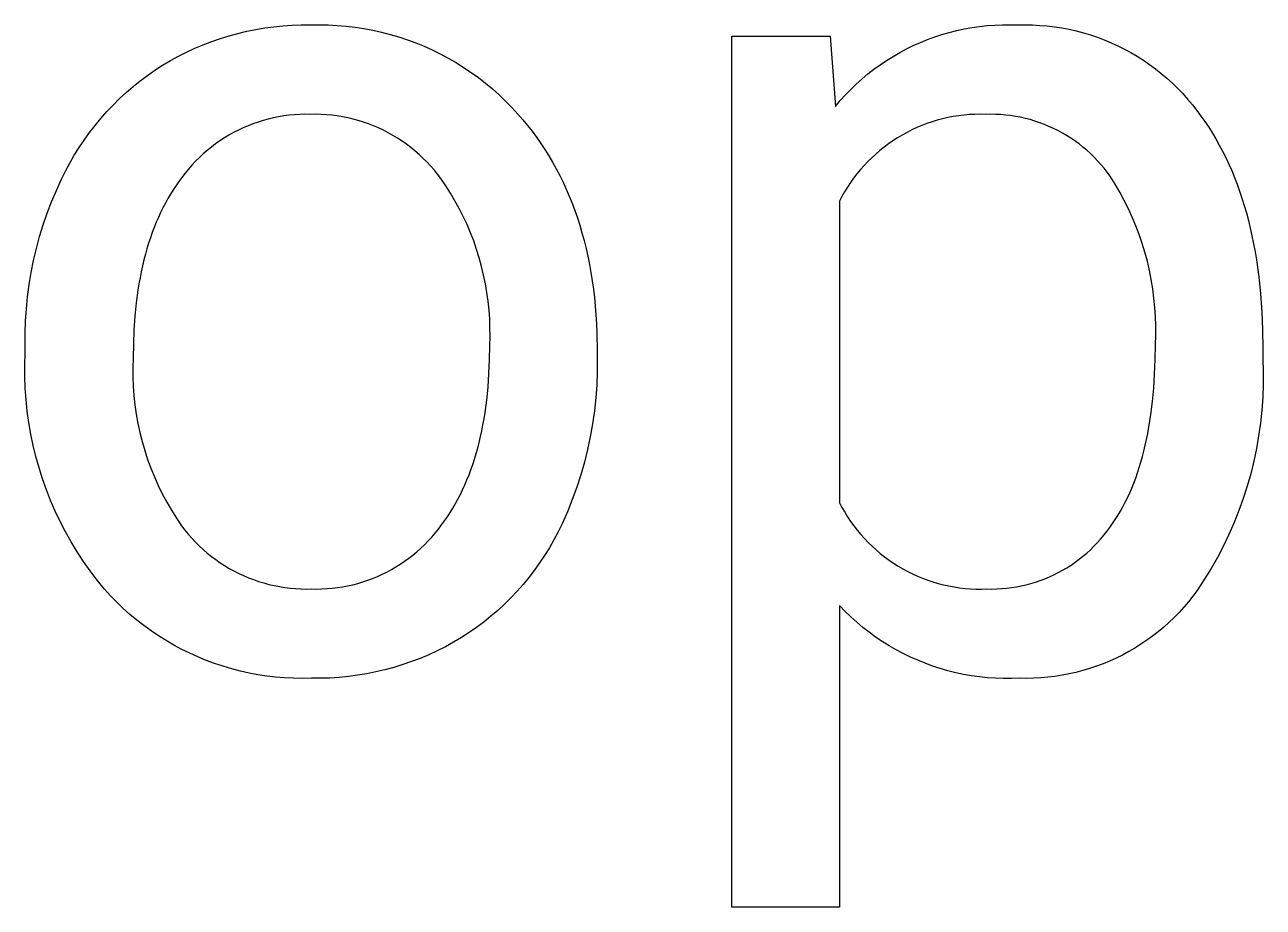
# Model space of a CAD drawing. Header units: millimetres. Extents: x 4001 to 9794, y -321 to 3726.
# Drawn here: x 8053.82 to 8103.43, y -71.03 to -35.68 of the extents above; entities that cross this region are included whole.
import ezdxf

# ---------------------------------------------------------------- set-up
doc = ezdxf.new("R2010")
doc.units = ezdxf.units.MM
doc.header["$MEASUREMENT"] = 0
doc.layers.add('Domyślny', color=7, linetype='Continuous', true_color=0x000000)

msp = doc.modelspace()

# ---------------------------------------------------------------- linework, layer by layer
at = {"layer": 'Domyślny'}
for p, q in [((8064.165, -35.725), (8064.53, -35.701)), ((8064.53, -35.701), (8064.895, -35.689)), ((8064.895, -35.689), (8065.261, -35.689)), ((8065.261, -35.689), (8065.621, -35.683)), ((8065.621, -35.683), (8065.98, -35.688)), ((8065.98, -35.688), (8066.339, -35.706)), ((8066.339, -35.706), (8066.698, -35.736)), ((8092.065, -35.748), (8092.37, -35.715)), ((8092.37, -35.715), (8092.677, -35.693)), ((8092.677, -35.693), (8092.984, -35.681)), ((8092.984, -35.681), (8093.292, -35.68)), ((8093.292, -35.68), (8093.599, -35.689)), ((8093.599, -35.689), (8093.894, -35.684)), ((8093.894, -35.684), (8094.19, -35.688)), ((8094.19, -35.688), (8094.485, -35.703)), ((8094.485, -35.703), (8094.779, -35.727)), ((8061.661, -36.23), (8062.01, -36.122)), ((8062.01, -36.122), (8062.363, -36.026)), ((8062.363, -36.026), (8062.719, -35.942)), ((8062.719, -35.942), (8063.078, -35.87)), ((8063.078, -35.87), (8063.438, -35.809)), ((8063.438, -35.809), (8063.801, -35.761)), ((8063.801, -35.761), (8064.165, -35.725)), ((8066.698, -35.736), (8067.055, -35.778)), ((8067.055, -35.778), (8067.41, -35.832)), ((8067.41, -35.832), (8067.764, -35.898)), ((8067.764, -35.898), (8068.115, -35.976)), ((8068.115, -35.976), (8068.463, -36.066)), ((8068.463, -36.066), (8068.808, -36.167)), ((8068.808, -36.167), (8069.149, -36.281)), ((8082.153, -71.031), (8082.153, -36.137)), ((8082.153, -36.137), (8086.085, -36.137)), ((8086.085, -36.137), (8086.294, -38.954)), ((8089.983, -36.272), (8090.272, -36.167)), ((8090.272, -36.167), (8090.564, -36.071)), ((8090.564, -36.071), (8090.859, -35.986)), ((8090.859, -35.986), (8091.157, -35.911)), ((8091.157, -35.911), (8091.458, -35.846)), ((8091.458, -35.846), (8091.76, -35.792)), ((8091.76, -35.792), (8092.065, -35.748)), ((8094.779, -35.727), (8095.072, -35.762)), ((8095.072, -35.762), (8095.364, -35.807)), ((8095.364, -35.807), (8095.655, -35.862)), ((8095.655, -35.862), (8095.943, -35.927)), ((8095.943, -35.927), (8096.228, -36.002)), ((8096.228, -36.002), (8096.511, -36.087)), ((8096.511, -36.087), (8096.791, -36.181)), ((8096.791, -36.181), (8097.068, -36.285)), ((8060.304, -36.775), (8060.636, -36.621)), ((8060.636, -36.621), (8060.973, -36.48)), ((8060.973, -36.48), (8061.315, -36.349)), ((8061.315, -36.349), (8061.661, -36.23)), ((8069.149, -36.281), (8069.486, -36.405)), ((8069.486, -36.405), (8069.819, -36.542)), ((8069.819, -36.542), (8070.147, -36.689)), ((8070.147, -36.689), (8070.47, -36.847)), ((8088.87, -36.793), (8089.141, -36.649)), ((8089.141, -36.649), (8089.417, -36.514)), ((8089.417, -36.514), (8089.698, -36.388)), ((8089.698, -36.388), (8089.983, -36.272)), ((8097.068, -36.285), (8097.341, -36.398)), ((8097.341, -36.398), (8097.609, -36.521)), ((8097.609, -36.521), (8097.873, -36.653)), ((8097.873, -36.653), (8098.133, -36.794)), ((8059.34, -37.299), (8059.656, -37.113)), ((8059.656, -37.113), (8059.977, -36.939)), ((8059.977, -36.939), (8060.304, -36.775)), ((8070.47, -36.847), (8070.787, -37.017)), ((8070.787, -37.017), (8071.099, -37.197)), ((8071.099, -37.197), (8071.404, -37.387)), ((8088.088, -37.282), (8088.343, -37.11)), ((8088.343, -37.11), (8088.604, -36.947)), ((8088.604, -36.947), (8088.87, -36.793)), ((8098.133, -36.794), (8098.388, -36.944)), ((8098.388, -36.944), (8098.637, -37.102)), ((8098.637, -37.102), (8098.881, -37.269)), ((8058.738, -37.707), (8059.036, -37.498)), ((8059.036, -37.498), (8059.34, -37.299)), ((8071.404, -37.387), (8071.702, -37.588)), ((8071.702, -37.588), (8071.994, -37.798)), ((8087.362, -37.85), (8087.597, -37.652)), ((8087.597, -37.652), (8087.84, -37.463)), ((8087.84, -37.463), (8088.088, -37.282)), ((8098.881, -37.269), (8099.118, -37.444)), ((8099.118, -37.444), (8099.35, -37.628)), ((8099.35, -37.628), (8099.575, -37.819)), ((8057.888, -38.392), (8058.163, -38.154)), ((8058.163, -38.154), (8058.447, -37.926)), ((8058.447, -37.926), (8058.738, -37.707)), ((8071.994, -37.798), (8072.278, -38.019)), ((8072.278, -38.019), (8072.554, -38.248)), ((8086.912, -38.269), (8087.133, -38.056)), ((8087.133, -38.056), (8087.362, -37.85)), ((8099.575, -37.819), (8099.794, -38.018)), ((8099.794, -38.018), (8100.005, -38.224)), ((8057.361, -38.895), (8057.62, -38.639)), ((8057.62, -38.639), (8057.888, -38.392)), ((8072.554, -38.248), (8072.823, -38.488)), ((8072.823, -38.488), (8073.083, -38.736)), ((8086.492, -38.718), (8086.698, -38.49)), ((8086.698, -38.49), (8086.912, -38.269)), ((8100.005, -38.224), (8100.209, -38.437)), ((8100.209, -38.437), (8100.406, -38.658)), ((8100.406, -38.658), (8100.595, -38.885)), ((8056.87, -39.432), (8057.111, -39.159)), ((8057.111, -39.159), (8057.361, -38.895)), ((8073.083, -38.736), (8073.335, -38.993)), ((8073.335, -38.993), (8073.578, -39.258)), ((8086.294, -38.954), (8086.492, -38.718)), ((8100.595, -38.885), (8100.776, -39.118)), ((8100.776, -39.118), (8100.939, -39.335)), ((8056.638, -39.712), (8056.87, -39.432)), ((8062.966, -39.65), (8062.768, -39.727)), ((8063.167, -39.58), (8062.966, -39.65)), ((8063.37, -39.516), (8063.167, -39.58)), ((8063.575, -39.46), (8063.37, -39.516)), ((8063.782, -39.411), (8063.575, -39.46)), ((8063.991, -39.369), (8063.782, -39.411)), ((8064.2, -39.334), (8063.991, -39.369)), ((8064.411, -39.306), (8064.2, -39.334)), ((8064.623, -39.286), (8064.411, -39.306)), ((8064.836, -39.272), (8064.623, -39.286)), ((8065.048, -39.267), (8064.836, -39.272)), ((8065.261, -39.268), (8065.048, -39.267)), ((8065.477, -39.266), (8065.261, -39.268)), ((8065.693, -39.271), (8065.477, -39.266)), ((8065.909, -39.284), (8065.693, -39.271)), ((8066.124, -39.304), (8065.909, -39.284)), ((8066.339, -39.332), (8066.124, -39.304)), ((8066.552, -39.367), (8066.339, -39.332)), ((8066.764, -39.409), (8066.552, -39.367)), ((8066.974, -39.459), (8066.764, -39.409)), ((8067.183, -39.516), (8066.974, -39.459)), ((8067.389, -39.58), (8067.183, -39.516)), ((8067.593, -39.651), (8067.389, -39.58)), ((8067.795, -39.729), (8067.593, -39.651)), ((8073.578, -39.258), (8073.773, -39.483)), ((8073.773, -39.483), (8073.962, -39.713)), ((8089.962, -39.639), (8089.758, -39.717)), ((8090.169, -39.569), (8089.962, -39.639)), ((8090.378, -39.505), (8090.169, -39.569)), ((8090.589, -39.449), (8090.378, -39.505)), ((8090.801, -39.401), (8090.589, -39.449)), ((8091.016, -39.359), (8090.801, -39.401)), ((8091.231, -39.325), (8091.016, -39.359)), ((8091.448, -39.299), (8091.231, -39.325)), ((8091.665, -39.28), (8091.448, -39.299)), ((8091.883, -39.269), (8091.665, -39.28)), ((8092.102, -39.265), (8091.883, -39.269)), ((8092.32, -39.268), (8092.102, -39.265)), ((8092.52, -39.265), (8092.32, -39.268)), ((8092.719, -39.268), (8092.52, -39.265)), ((8092.919, -39.278), (8092.719, -39.268)), ((8093.118, -39.295), (8092.919, -39.278)), ((8093.316, -39.319), (8093.118, -39.295)), ((8093.514, -39.349), (8093.316, -39.319)), ((8093.71, -39.387), (8093.514, -39.349)), ((8093.905, -39.431), (8093.71, -39.387)), ((8094.098, -39.481), (8093.905, -39.431)), ((8094.29, -39.539), (8094.098, -39.481)), ((8094.479, -39.602), (8094.29, -39.539)), ((8094.666, -39.672), (8094.479, -39.602)), ((8094.851, -39.749), (8094.666, -39.672)), ((8100.939, -39.335), (8101.096, -39.557)), ((8101.096, -39.557), (8101.248, -39.784)), ((8056.202, -40.296), (8056.415, -40)), ((8056.415, -40), (8056.638, -39.712)), ((8062.005, -40.103), (8061.822, -40.213)), ((8062.19, -39.999), (8062.005, -40.103)), ((8062.38, -39.902), (8062.19, -39.999)), ((8062.572, -39.811), (8062.38, -39.902)), ((8062.768, -39.727), (8062.572, -39.811)), ((8067.994, -39.815), (8067.795, -39.729)), ((8068.189, -39.906), (8067.994, -39.815)), ((8068.382, -40.005), (8068.189, -39.906)), ((8068.57, -40.11), (8068.382, -40.005)), ((8068.756, -40.222), (8068.57, -40.11)), ((8073.962, -39.713), (8074.145, -39.948)), ((8074.145, -39.948), (8074.322, -40.187)), ((8088.972, -40.096), (8088.785, -40.207)), ((8089.164, -39.991), (8088.972, -40.096)), ((8089.359, -39.892), (8089.164, -39.991)), ((8089.557, -39.801), (8089.359, -39.892)), ((8089.758, -39.717), (8089.557, -39.801)), ((8095.032, -39.832), (8094.851, -39.749)), ((8095.211, -39.921), (8095.032, -39.832)), ((8095.387, -40.016), (8095.211, -39.921)), ((8095.559, -40.117), (8095.387, -40.016)), ((8095.728, -40.224), (8095.559, -40.117)), ((8101.248, -39.784), (8101.395, -40.017)), ((8101.395, -40.017), (8101.537, -40.255)), ((8055.807, -40.907), (8056, -40.598)), ((8056, -40.598), (8056.202, -40.296)), ((8061.3, -40.58), (8061.135, -40.714)), ((8061.47, -40.451), (8061.3, -40.58)), ((8061.644, -40.329), (8061.47, -40.451)), ((8061.822, -40.213), (8061.644, -40.329)), ((8068.937, -40.34), (8068.756, -40.222)), ((8069.114, -40.464), (8068.937, -40.34)), ((8069.286, -40.594), (8069.114, -40.464)), ((8069.454, -40.731), (8069.286, -40.594)), ((8074.322, -40.187), (8074.492, -40.43)), ((8074.492, -40.43), (8074.657, -40.679)), ((8074.657, -40.679), (8074.815, -40.932)), ((8088.246, -40.579), (8088.076, -40.715)), ((8088.421, -40.449), (8088.246, -40.579)), ((8088.601, -40.325), (8088.421, -40.449)), ((8088.785, -40.207), (8088.601, -40.325)), ((8095.893, -40.336), (8095.728, -40.224)), ((8096.054, -40.455), (8095.893, -40.336)), ((8096.211, -40.578), (8096.054, -40.455)), ((8096.364, -40.707), (8096.211, -40.578)), ((8101.537, -40.255), (8101.674, -40.498)), ((8101.674, -40.498), (8101.805, -40.746)), ((8055.625, -41.222), (8055.807, -40.907)), ((8060.668, -41.148), (8060.523, -41.304)), ((8060.819, -40.998), (8060.668, -41.148)), ((8060.974, -40.853), (8060.819, -40.998)), ((8061.135, -40.714), (8060.974, -40.853)), ((8069.617, -40.872), (8069.454, -40.731)), ((8069.775, -41.02), (8069.617, -40.872)), ((8069.928, -41.173), (8069.775, -41.02)), ((8070.076, -41.33), (8069.928, -41.173)), ((8074.815, -40.932), (8074.967, -41.189)), ((8087.593, -41.158), (8087.443, -41.316)), ((8087.749, -41.005), (8087.593, -41.158)), ((8087.91, -40.857), (8087.749, -41.005)), ((8088.076, -40.715), (8087.91, -40.857)), ((8096.512, -40.841), (8096.364, -40.707)), ((8096.655, -40.98), (8096.512, -40.841)), ((8096.794, -41.124), (8096.655, -40.98)), ((8096.928, -41.273), (8096.794, -41.124)), ((8101.805, -40.746), (8101.931, -41)), ((8101.931, -41), (8102.053, -41.259)), ((8055.293, -41.87), (8055.454, -41.544)), ((8055.454, -41.544), (8055.625, -41.222)), ((8060.248, -41.629), (8060.12, -41.799)), ((8060.383, -41.464), (8060.248, -41.629)), ((8060.523, -41.304), (8060.383, -41.464)), ((8070.218, -41.493), (8070.076, -41.33)), ((8070.354, -41.661), (8070.218, -41.493)), ((8070.484, -41.834), (8070.354, -41.661)), ((8074.967, -41.189), (8075.113, -41.451)), ((8075.113, -41.451), (8075.252, -41.718)), ((8087.16, -41.648), (8087.027, -41.821)), ((8087.299, -41.48), (8087.16, -41.648)), ((8087.443, -41.316), (8087.299, -41.48)), ((8097.056, -41.426), (8096.928, -41.273)), ((8097.179, -41.583), (8097.056, -41.426)), ((8097.297, -41.744), (8097.179, -41.583)), ((8102.053, -41.259), (8102.169, -41.523)), ((8102.169, -41.523), (8102.28, -41.792)), ((8055.089, -42.318), (8055.293, -41.87)), ((8059.883, -42.123), (8059.771, -42.292)), ((8060, -41.959), (8059.883, -42.123)), ((8060.12, -41.799), (8060, -41.959)), ((8070.685, -42.127), (8070.484, -41.834)), ((8070.877, -42.426), (8070.685, -42.127)), ((8075.252, -41.718), (8075.385, -41.989)), ((8075.385, -41.989), (8075.513, -42.265)), ((8086.9, -41.999), (8086.779, -42.18)), ((8087.027, -41.821), (8086.9, -41.999)), ((8097.497, -42.061), (8097.297, -41.744)), ((8097.686, -42.384), (8097.497, -42.061)), ((8102.28, -41.792), (8102.385, -42.067)), ((8102.385, -42.067), (8102.486, -42.347)), ((8054.899, -42.772), (8055.089, -42.318)), ((8059.557, -42.643), (8059.456, -42.824)), ((8059.662, -42.465), (8059.557, -42.643)), ((8059.771, -42.292), (8059.662, -42.465)), ((8071.058, -42.732), (8070.877, -42.426)), ((8075.513, -42.265), (8075.633, -42.546)), ((8075.633, -42.546), (8075.748, -42.831)), ((8086.557, -42.556), (8086.455, -42.749)), ((8086.664, -42.366), (8086.557, -42.556)), ((8086.779, -42.18), (8086.664, -42.366)), ((8097.864, -42.713), (8097.686, -42.384)), ((8102.486, -42.347), (8102.581, -42.632)), ((8102.581, -42.632), (8102.671, -42.922)), ((8054.724, -43.232), (8054.899, -42.772)), ((8059.359, -43.01), (8059.265, -43.2)), ((8059.456, -42.824), (8059.359, -43.01)), ((8071.228, -43.044), (8071.058, -42.732)), ((8071.389, -43.361), (8071.228, -43.044)), ((8075.748, -42.831), (8075.857, -43.121)), ((8075.857, -43.121), (8075.959, -43.415)), ((8086.455, -42.749), (8086.455, -54.825)), ((8098.031, -43.047), (8097.864, -42.713)), ((8098.187, -43.388), (8098.031, -43.047)), ((8102.671, -42.922), (8102.757, -43.218)), ((8054.565, -43.697), (8054.724, -43.232)), ((8059.09, -43.593), (8059.008, -43.796)), ((8059.175, -43.395), (8059.09, -43.593)), ((8059.265, -43.2), (8059.175, -43.395)), ((8071.539, -43.684), (8071.389, -43.361)), ((8075.959, -43.415), (8076.055, -43.714)), ((8098.331, -43.733), (8098.187, -43.388)), ((8102.757, -43.218), (8102.837, -43.518)), ((8102.837, -43.518), (8102.911, -43.824)), ((8054.421, -44.167), (8054.565, -43.697)), ((8058.929, -44.003), (8058.855, -44.215)), ((8059.008, -43.796), (8058.929, -44.003)), ((8071.677, -44.011), (8071.539, -43.684)), ((8071.806, -44.342), (8071.677, -44.011)), ((8076.055, -43.714), (8076.145, -44.018)), ((8076.145, -44.018), (8076.229, -44.326)), ((8098.464, -44.083), (8098.331, -43.733)), ((8098.585, -44.437), (8098.464, -44.083)), ((8102.911, -43.824), (8102.981, -44.136)), ((8102.981, -44.136), (8103.045, -44.452)), ((8054.18, -45.121), (8054.293, -44.642)), ((8054.293, -44.642), (8054.421, -44.167)), ((8058.784, -44.43), (8058.717, -44.65)), ((8058.855, -44.215), (8058.784, -44.43)), ((8071.922, -44.678), (8071.806, -44.342)), ((8076.229, -44.326), (8076.306, -44.639)), ((8076.306, -44.639), (8076.378, -44.956)), ((8098.694, -44.795), (8098.585, -44.437)), ((8103.045, -44.452), (8103.105, -44.774)), ((8054.083, -45.604), (8054.18, -45.121)), ((8058.595, -45.103), (8058.54, -45.335)), ((8058.655, -44.874), (8058.595, -45.103)), ((8058.717, -44.65), (8058.655, -44.874)), ((8072.028, -45.017), (8071.922, -44.678)), ((8072.123, -45.36), (8072.028, -45.017)), ((8076.378, -44.956), (8076.443, -45.278)), ((8098.791, -45.156), (8098.694, -44.795)), ((8103.105, -44.774), (8103.159, -45.101)), ((8103.159, -45.101), (8103.252, -45.771)), ((8054.002, -46.089), (8054.083, -45.604)), ((8058.489, -45.572), (8058.441, -45.814)), ((8058.54, -45.335), (8058.489, -45.572)), ((8072.206, -45.705), (8072.123, -45.36)), ((8076.443, -45.278), (8076.502, -45.604)), ((8076.502, -45.604), (8076.554, -45.935)), ((8098.876, -45.52), (8098.791, -45.156)), ((8098.949, -45.887), (8098.876, -45.52)), ((8053.937, -46.577), (8054.002, -46.089)), ((8058.397, -46.059), (8058.357, -46.309)), ((8058.441, -45.814), (8058.397, -46.059)), ((8072.277, -46.054), (8072.206, -45.705)), ((8072.337, -46.404), (8072.277, -46.054)), ((8076.554, -45.935), (8076.601, -46.271)), ((8099.009, -46.256), (8098.949, -45.887)), ((8103.252, -45.771), (8103.324, -46.462)), ((8053.889, -47.066), (8053.937, -46.577)), ((8058.357, -46.309), (8058.288, -46.821)), ((8072.385, -46.756), (8072.337, -46.404)), ((8076.601, -46.271), (8076.641, -46.612)), ((8076.641, -46.612), (8076.675, -46.957)), ((8099.057, -46.627), (8099.009, -46.256)), ((8099.093, -47), (8099.057, -46.627)), ((8103.324, -46.462), (8103.375, -47.173)), ((8053.856, -47.557), (8053.889, -47.066)), ((8058.288, -46.821), (8058.235, -47.35)), ((8072.422, -47.11), (8072.385, -46.756)), ((8072.447, -47.464), (8072.422, -47.11)), ((8076.675, -46.957), (8076.703, -47.306)), ((8099.116, -47.373), (8099.093, -47)), ((8053.839, -48.049), (8053.856, -47.557)), ((8058.235, -47.35), (8058.197, -47.897)), ((8072.46, -47.819), (8072.447, -47.464)), ((8076.703, -47.306), (8076.725, -47.66)), ((8099.127, -47.747), (8099.116, -47.373)), ((8103.375, -47.173), (8103.406, -47.906)), ((8053.839, -48.541), (8053.839, -48.049)), ((8058.197, -47.897), (8058.174, -48.46)), ((8072.461, -48.175), (8072.46, -47.819)), ((8076.725, -47.66), (8076.74, -48.019)), ((8076.74, -48.019), (8076.753, -48.75)), ((8099.125, -48.121), (8099.127, -47.747)), ((8103.406, -47.906), (8103.417, -48.659)), ((8053.839, -48.845), (8053.839, -48.541)), ((8058.174, -48.46), (8058.166, -49.04)), ((8072.443, -49.1), (8072.45, -48.53)), ((8072.45, -48.53), (8072.461, -48.175)), ((8099.104, -49.093), (8099.111, -48.495)), ((8099.111, -48.495), (8099.125, -48.121)), ((8053.825, -49.308), (8053.839, -48.845)), ((8058.166, -49.04), (8058.154, -49.415)), ((8072.42, -49.653), (8072.443, -49.1)), ((8076.753, -49.054), (8076.752, -49.579)), ((8076.753, -48.75), (8076.753, -49.054)), ((8099.082, -49.672), (8099.104, -49.093)), ((8103.417, -48.659), (8103.417, -49.054)), ((8103.417, -49.054), (8103.433, -49.571)), ((8053.826, -49.772), (8053.825, -49.308)), ((8058.154, -49.415), (8058.155, -49.789)), ((8076.752, -49.579), (8076.734, -50.103)), ((8103.433, -49.571), (8103.431, -50.088)), ((8053.842, -50.235), (8053.826, -49.772)), ((8058.155, -49.789), (8058.169, -50.163)), ((8072.383, -50.191), (8072.42, -49.653)), ((8076.734, -50.103), (8076.697, -50.627)), ((8099.047, -50.233), (8099.082, -49.672)), ((8103.431, -50.088), (8103.412, -50.604)), ((8053.875, -50.698), (8053.842, -50.235)), ((8058.169, -50.163), (8058.196, -50.537)), ((8058.196, -50.537), (8058.236, -50.909)), ((8072.33, -50.712), (8072.383, -50.191)), ((8098.997, -50.775), (8099.047, -50.233)), ((8053.923, -51.159), (8053.875, -50.698)), ((8058.236, -50.909), (8058.289, -51.28)), ((8072.262, -51.217), (8072.33, -50.712)), ((8076.697, -50.627), (8076.642, -51.148)), ((8098.932, -51.298), (8098.997, -50.775)), ((8103.412, -50.604), (8103.376, -51.12)), ((8053.987, -51.618), (8053.923, -51.159)), ((8058.289, -51.28), (8058.355, -51.648)), ((8072.179, -51.707), (8072.222, -51.464)), ((8072.222, -51.464), (8072.262, -51.217)), ((8076.642, -51.148), (8076.569, -51.668)), ((8098.854, -51.802), (8098.932, -51.298)), ((8103.376, -51.12), (8103.321, -51.634)), ((8054.066, -52.075), (8053.987, -51.618)), ((8054.161, -52.529), (8054.066, -52.075)), ((8058.355, -51.648), (8058.434, -52.015)), ((8058.434, -52.015), (8058.525, -52.378)), ((8072.081, -52.18), (8072.132, -51.945)), ((8072.132, -51.945), (8072.179, -51.707)), ((8076.569, -51.668), (8076.477, -52.184)), ((8098.761, -52.288), (8098.809, -52.047)), ((8098.809, -52.047), (8098.854, -51.802)), ((8103.321, -51.634), (8103.249, -52.146)), ((8054.271, -52.979), (8054.161, -52.529)), ((8058.525, -52.378), (8058.629, -52.737)), ((8071.968, -52.637), (8072.026, -52.41)), ((8072.026, -52.41), (8072.081, -52.18)), ((8076.477, -52.184), (8076.368, -52.698)), ((8098.654, -52.755), (8098.71, -52.524)), ((8098.71, -52.524), (8098.761, -52.288)), ((8103.249, -52.146), (8103.16, -52.655)), ((8054.396, -53.426), (8054.271, -52.979)), ((8058.629, -52.737), (8058.746, -53.093)), ((8071.77, -53.292), (8071.839, -53.078)), ((8071.839, -53.078), (8071.905, -52.859)), ((8071.905, -52.859), (8071.968, -52.637)), ((8076.368, -52.698), (8076.241, -53.207)), ((8098.533, -53.203), (8098.595, -52.981)), ((8098.595, -52.981), (8098.654, -52.755)), ((8103.16, -52.655), (8103.054, -53.161)), ((8054.536, -53.868), (8054.396, -53.426)), ((8058.746, -53.093), (8058.875, -53.445)), ((8058.875, -53.445), (8059.016, -53.792)), ((8071.619, -53.709), (8071.696, -53.503)), ((8071.696, -53.503), (8071.77, -53.292)), ((8076.241, -53.207), (8076.097, -53.711)), ((8098.397, -53.633), (8098.467, -53.42)), ((8098.467, -53.42), (8098.533, -53.203)), ((8103.054, -53.161), (8102.93, -53.663)), ((8054.691, -54.305), (8054.536, -53.868)), ((8059.016, -53.792), (8059.169, -54.133)), ((8071.453, -54.11), (8071.538, -53.912)), ((8071.538, -53.912), (8071.619, -53.709)), ((8076.097, -53.711), (8075.935, -54.21)), ((8098.167, -54.242), (8098.248, -54.044)), ((8098.248, -54.044), (8098.324, -53.84)), ((8098.324, -53.84), (8098.397, -53.633)), ((8102.93, -53.663), (8102.789, -54.16)), ((8054.861, -54.736), (8054.691, -54.305)), ((8059.169, -54.133), (8059.334, -54.47)), ((8059.334, -54.47), (8059.51, -54.8)), ((8071.176, -54.682), (8071.272, -54.495)), ((8071.272, -54.495), (8071.364, -54.305)), ((8071.364, -54.305), (8071.453, -54.11)), ((8075.935, -54.21), (8075.756, -54.703)), ((8097.996, -54.625), (8098.084, -54.436)), ((8098.084, -54.436), (8098.167, -54.242)), ((8102.789, -54.16), (8102.631, -54.652)), ((8055.046, -55.161), (8054.861, -54.736)), ((8059.51, -54.8), (8059.698, -55.124)), ((8070.865, -55.217), (8070.972, -55.043)), ((8070.972, -55.043), (8071.076, -54.864)), ((8071.076, -54.864), (8071.176, -54.682)), ((8075.756, -54.703), (8075.559, -55.189)), ((8086.455, -54.825), (8086.558, -55.018)), ((8086.558, -55.018), (8086.667, -55.208)), ((8097.713, -55.164), (8097.811, -54.989)), ((8097.811, -54.989), (8097.905, -54.809)), ((8097.905, -54.809), (8097.996, -54.625)), ((8102.631, -54.652), (8102.457, -55.139)), ((8055.244, -55.58), (8055.046, -55.161)), ((8059.698, -55.124), (8059.898, -55.441)), ((8059.898, -55.441), (8060.108, -55.751)), ((8070.519, -55.716), (8070.638, -55.554)), ((8070.638, -55.554), (8070.753, -55.387)), ((8070.753, -55.387), (8070.865, -55.217)), ((8075.559, -55.189), (8075.346, -55.669)), ((8086.667, -55.208), (8086.783, -55.394)), ((8086.783, -55.394), (8086.906, -55.576)), ((8097.397, -55.661), (8097.506, -55.5)), ((8097.506, -55.5), (8097.611, -55.334)), ((8097.611, -55.334), (8097.713, -55.164)), ((8102.457, -55.139), (8102.266, -55.619)), ((8055.457, -55.992), (8055.244, -55.58)), ((8055.684, -56.397), (8055.457, -55.992)), ((8060.108, -55.751), (8060.238, -55.922)), ((8060.238, -55.922), (8060.374, -56.088)), ((8070.129, -56.204), (8070.264, -56.046)), ((8070.264, -56.046), (8070.395, -55.883)), ((8070.395, -55.883), (8070.519, -55.716)), ((8075.188, -55.995), (8075.018, -56.316)), ((8075.346, -55.669), (8075.188, -55.995)), ((8086.906, -55.576), (8087.034, -55.754)), ((8087.034, -55.754), (8087.169, -55.927)), ((8087.169, -55.927), (8087.309, -56.095)), ((8097.046, -56.133), (8097.168, -55.977)), ((8097.168, -55.977), (8097.285, -55.817)), ((8097.285, -55.817), (8097.397, -55.661)), ((8102.266, -55.619), (8102.058, -56.093)), ((8055.924, -56.793), (8055.684, -56.397)), ((8060.374, -56.088), (8060.516, -56.249)), ((8060.516, -56.249), (8060.663, -56.406)), ((8060.663, -56.406), (8060.815, -56.557)), ((8069.69, -56.65), (8069.841, -56.507)), ((8069.841, -56.507), (8069.988, -56.358)), ((8069.988, -56.358), (8070.129, -56.204)), ((8075.018, -56.316), (8074.838, -56.631)), ((8087.309, -56.095), (8087.455, -56.258)), ((8087.455, -56.258), (8087.607, -56.416)), ((8087.607, -56.416), (8087.764, -56.569)), ((8096.65, -56.573), (8096.787, -56.431)), ((8096.787, -56.431), (8096.919, -56.284)), ((8096.919, -56.284), (8097.046, -56.133)), ((8102.058, -56.093), (8101.835, -56.559)), ((8056.177, -57.182), (8055.924, -56.793)), ((8060.815, -56.557), (8060.973, -56.703)), ((8060.973, -56.703), (8061.136, -56.843)), ((8061.136, -56.843), (8061.303, -56.978)), ((8061.303, -56.978), (8061.475, -57.106)), ((8069.209, -57.05), (8069.374, -56.922)), ((8069.374, -56.922), (8069.535, -56.789)), ((8069.535, -56.789), (8069.69, -56.65)), ((8074.648, -56.939), (8074.446, -57.241)), ((8074.838, -56.631), (8074.648, -56.939)), ((8087.764, -56.569), (8087.927, -56.716)), ((8087.927, -56.716), (8088.094, -56.858)), ((8088.094, -56.858), (8088.266, -56.993)), ((8088.266, -56.993), (8088.443, -57.123)), ((8096.056, -57.094), (8096.211, -56.972)), ((8096.211, -56.972), (8096.362, -56.844)), ((8096.362, -56.844), (8096.508, -56.711)), ((8096.508, -56.711), (8096.65, -56.573)), ((8101.596, -57.017), (8101.341, -57.467)), ((8101.835, -56.559), (8101.596, -57.017)), ((8056.444, -57.561), (8056.177, -57.182)), ((8061.475, -57.106), (8061.651, -57.229)), ((8061.651, -57.229), (8061.831, -57.346)), ((8061.831, -57.346), (8062.016, -57.456)), ((8062.016, -57.456), (8062.204, -57.56)), ((8068.326, -57.602), (8068.51, -57.504)), ((8068.51, -57.504), (8068.69, -57.399)), ((8068.69, -57.399), (8068.867, -57.289)), ((8068.867, -57.289), (8069.04, -57.172)), ((8069.04, -57.172), (8069.209, -57.05)), ((8074.235, -57.536), (8074.014, -57.824)), ((8074.446, -57.241), (8074.235, -57.536)), ((8088.443, -57.123), (8088.624, -57.246)), ((8088.624, -57.246), (8088.809, -57.364)), ((8088.809, -57.364), (8088.998, -57.474)), ((8088.998, -57.474), (8089.191, -57.578)), ((8095.223, -57.624), (8095.397, -57.529)), ((8095.397, -57.529), (8095.567, -57.429)), ((8095.567, -57.429), (8095.734, -57.323)), ((8095.734, -57.323), (8095.897, -57.211)), ((8095.897, -57.211), (8096.056, -57.094)), ((8101.341, -57.467), (8101.071, -57.908)), ((8056.723, -57.931), (8056.444, -57.561)), ((8057.014, -58.292), (8056.723, -57.931)), ((8062.204, -57.56), (8062.395, -57.657)), ((8062.395, -57.657), (8062.59, -57.748)), ((8062.59, -57.748), (8062.788, -57.832)), ((8062.788, -57.832), (8062.988, -57.909)), ((8062.988, -57.909), (8063.191, -57.979)), ((8063.191, -57.979), (8063.396, -58.042)), ((8063.396, -58.042), (8063.604, -58.097)), ((8067.163, -58.057), (8067.363, -57.998)), ((8067.363, -57.998), (8067.561, -57.932)), ((8067.561, -57.932), (8067.756, -57.859)), ((8067.756, -57.859), (8067.949, -57.78)), ((8067.949, -57.78), (8068.139, -57.694)), ((8068.139, -57.694), (8068.326, -57.602)), ((8074.014, -57.824), (8073.784, -58.104)), ((8089.191, -57.578), (8089.388, -57.676)), ((8089.388, -57.676), (8089.587, -57.766)), ((8089.587, -57.766), (8089.79, -57.85)), ((8089.79, -57.85), (8089.995, -57.926)), ((8089.995, -57.926), (8090.203, -57.995)), ((8090.203, -57.995), (8090.413, -58.057)), ((8094.124, -58.062), (8094.313, -58.005)), ((8094.313, -58.005), (8094.5, -57.941)), ((8094.5, -57.941), (8094.685, -57.871)), ((8094.685, -57.871), (8094.867, -57.795)), ((8094.867, -57.795), (8095.046, -57.712)), ((8095.046, -57.712), (8095.223, -57.624)), ((8101.071, -57.908), (8100.787, -58.339)), ((8057.256, -58.557), (8057.014, -58.292)), ((8063.604, -58.097), (8063.813, -58.146)), ((8063.813, -58.146), (8064.024, -58.187)), ((8064.024, -58.187), (8064.236, -58.222)), ((8064.236, -58.222), (8064.449, -58.248)), ((8064.449, -58.248), (8064.663, -58.268)), ((8064.663, -58.268), (8064.877, -58.28)), ((8064.877, -58.28), (8065.092, -58.284)), ((8065.092, -58.284), (8065.307, -58.281)), ((8065.307, -58.281), (8065.515, -58.284)), ((8065.515, -58.284), (8065.724, -58.28)), ((8065.724, -58.28), (8065.932, -58.269)), ((8065.932, -58.269), (8066.14, -58.251)), ((8066.14, -58.251), (8066.347, -58.226)), ((8066.347, -58.226), (8066.553, -58.195)), ((8066.553, -58.195), (8066.758, -58.156)), ((8066.758, -58.156), (8066.961, -58.11)), ((8066.961, -58.11), (8067.163, -58.057)), ((8073.543, -58.375), (8073.294, -58.639)), ((8073.784, -58.104), (8073.543, -58.375)), ((8090.413, -58.057), (8090.626, -58.112)), ((8090.626, -58.112), (8090.84, -58.16)), ((8090.84, -58.16), (8091.055, -58.2)), ((8091.055, -58.2), (8091.272, -58.232)), ((8091.272, -58.232), (8091.49, -58.257)), ((8091.49, -58.257), (8091.708, -58.274)), ((8091.708, -58.274), (8091.927, -58.284)), ((8091.927, -58.284), (8092.146, -58.287)), ((8092.146, -58.287), (8092.365, -58.281)), ((8092.365, -58.281), (8092.563, -58.284)), ((8092.563, -58.284), (8092.761, -58.279)), ((8092.761, -58.279), (8092.958, -58.268)), ((8092.958, -58.268), (8093.155, -58.251)), ((8093.155, -58.251), (8093.351, -58.226)), ((8093.351, -58.226), (8093.546, -58.195)), ((8093.546, -58.195), (8093.74, -58.157)), ((8093.74, -58.157), (8093.933, -58.113)), ((8093.933, -58.113), (8094.124, -58.062)), ((8100.787, -58.339), (8100.617, -58.568)), ((8057.507, -58.813), (8057.256, -58.557)), ((8057.767, -59.061), (8057.507, -58.813)), ((8073.036, -58.894), (8072.77, -59.14)), ((8073.294, -58.639), (8073.036, -58.894)), ((8086.679, -59.176), (8086.455, -58.945)), ((8086.455, -58.945), (8086.455, -71.031)), ((8100.255, -59.009), (8100.063, -59.22)), ((8100.44, -58.792), (8100.255, -59.009)), ((8100.617, -58.568), (8100.44, -58.792)), ((8058.034, -59.3), (8057.767, -59.061)), ((8058.31, -59.529), (8058.034, -59.3)), ((8058.593, -59.75), (8058.31, -59.529)), ((8072.495, -59.377), (8072.213, -59.605)), ((8072.77, -59.14), (8072.495, -59.377)), ((8086.91, -59.399), (8086.679, -59.176)), ((8087.149, -59.614), (8086.91, -59.399)), ((8099.864, -59.424), (8099.658, -59.621)), ((8100.063, -59.22), (8099.864, -59.424)), ((8058.883, -59.96), (8058.593, -59.75)), ((8059.181, -60.16), (8058.883, -59.96)), ((8071.923, -59.823), (8071.626, -60.03)), ((8072.213, -59.605), (8071.923, -59.823)), ((8087.395, -59.821), (8087.149, -59.614)), ((8087.648, -60.018), (8087.395, -59.821)), ((8087.908, -60.207), (8087.648, -60.018)), ((8099.227, -59.994), (8099.002, -60.17)), ((8099.446, -59.811), (8099.227, -59.994)), ((8099.658, -59.621), (8099.446, -59.811)), ((8059.485, -60.351), (8059.181, -60.16)), ((8059.795, -60.531), (8059.485, -60.351)), ((8071.001, -60.417), (8070.675, -60.594)), ((8071.322, -60.228), (8071.001, -60.417)), ((8071.626, -60.03), (8071.322, -60.228)), ((8088.175, -60.386), (8087.908, -60.207)), ((8088.447, -60.557), (8088.175, -60.386)), ((8098.535, -60.497), (8098.294, -60.649)), ((8098.771, -60.337), (8098.535, -60.497)), ((8099.002, -60.17), (8098.771, -60.337)), ((8060.112, -60.7), (8059.795, -60.531)), ((8060.434, -60.858), (8060.112, -60.7)), ((8060.761, -61.005), (8060.434, -60.858)), ((8061.092, -61.142), (8060.761, -61.005)), ((8070.005, -60.917), (8069.663, -61.061)), ((8070.343, -60.761), (8070.005, -60.917)), ((8070.675, -60.594), (8070.343, -60.761)), ((8088.725, -60.717), (8088.447, -60.557)), ((8089.009, -60.868), (8088.725, -60.717)), ((8089.298, -61.009), (8089.009, -60.868)), ((8089.591, -61.139), (8089.298, -61.009)), ((8097.796, -60.927), (8097.541, -61.054)), ((8098.047, -60.792), (8097.796, -60.927)), ((8098.294, -60.649), (8098.047, -60.792)), ((8061.429, -61.266), (8061.092, -61.142)), ((8061.769, -61.38), (8061.429, -61.266)), ((8062.113, -61.482), (8061.769, -61.38)), ((8062.46, -61.572), (8062.113, -61.482)), ((8068.609, -61.424), (8068.251, -61.521)), ((8068.965, -61.314), (8068.609, -61.424)), ((8069.316, -61.193), (8068.965, -61.314)), ((8069.663, -61.061), (8069.316, -61.193)), ((8089.889, -61.26), (8089.591, -61.139)), ((8090.191, -61.37), (8089.889, -61.26)), ((8090.496, -61.469), (8090.191, -61.37)), ((8090.805, -61.558), (8090.496, -61.469)), ((8096.48, -61.471), (8096.207, -61.552)), ((8096.75, -61.38), (8096.48, -61.471)), ((8097.017, -61.28), (8096.75, -61.38)), ((8097.281, -61.171), (8097.017, -61.28)), ((8097.541, -61.054), (8097.281, -61.171)), ((8062.81, -61.65), (8062.46, -61.572)), ((8063.163, -61.716), (8062.81, -61.65)), ((8063.517, -61.77), (8063.163, -61.716)), ((8063.874, -61.813), (8063.517, -61.77)), ((8064.231, -61.843), (8063.874, -61.813)), ((8064.589, -61.861), (8064.231, -61.843)), ((8064.948, -61.867), (8064.589, -61.861)), ((8065.307, -61.86), (8064.948, -61.867)), ((8065.678, -61.861), (8065.307, -61.86)), ((8066.049, -61.849), (8065.678, -61.861)), ((8066.42, -61.825), (8066.049, -61.849)), ((8066.79, -61.789), (8066.42, -61.825)), ((8067.158, -61.74), (8066.79, -61.789)), ((8067.525, -61.679), (8067.158, -61.74)), ((8067.889, -61.606), (8067.525, -61.679)), ((8068.251, -61.521), (8067.889, -61.606)), ((8091.117, -61.635), (8090.805, -61.558)), ((8091.431, -61.702), (8091.117, -61.635)), ((8091.748, -61.758), (8091.431, -61.702)), ((8092.066, -61.803), (8091.748, -61.758)), ((8092.385, -61.837), (8092.066, -61.803)), ((8092.706, -61.86), (8092.385, -61.837)), ((8093.027, -61.871), (8092.706, -61.86)), ((8093.348, -61.871), (8093.027, -61.871)), ((8093.669, -61.86), (8093.348, -61.871)), ((8093.954, -61.865), (8093.669, -61.86)), ((8094.239, -61.859), (8093.954, -61.865)), ((8094.524, -61.844), (8094.239, -61.859)), ((8094.808, -61.819), (8094.524, -61.844)), ((8095.091, -61.785), (8094.808, -61.819)), ((8095.373, -61.741), (8095.091, -61.785)), ((8095.653, -61.688), (8095.373, -61.741)), ((8095.931, -61.625), (8095.653, -61.688)), ((8096.207, -61.552), (8095.931, -61.625)), ((8086.455, -71.031), (8082.153, -71.031))]:
    msp.add_line(p, q, dxfattribs=at)

doc.saveas('drawing.dxf')
